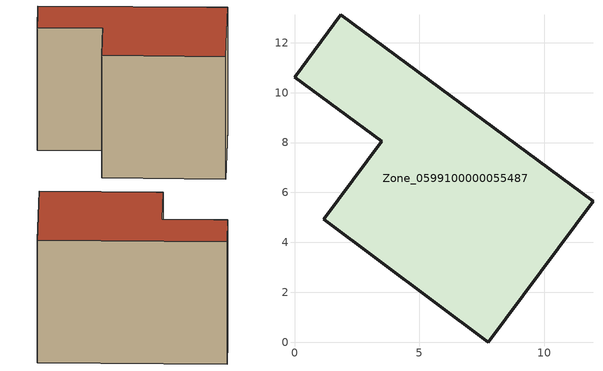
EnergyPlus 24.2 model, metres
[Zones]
Zone_0599100000055487
 floor ground (C_G): 0,10.61 1.85,13.12 11.96,5.65 7.76,0 1.18,4.93 3.5,8.06 z0
 wall outside (C_F): 7.76,0 11.96,5.65 1.85,13.12 0,10.61 3.5,8.06 1.18,4.93 7.76,0 z0:9.16
 roof outside (C_R): 1.85,13.12 0,10.61 3.5,8.06 1.18,4.93 7.76,0 11.96,5.65 z9.16
[BUILDING]
Pand.0599100000055487: North Axis=0; Terrain=City; Loads Convergence Tolerance Value=0.04; Temperature Convergence Tolerance Value=0.4; Solar Distribution=FullExterior; Maximum Number of Warmup Days=25; Minimum Number of Warmup Days=1
[Site:Location]
Rotterdam.The.Hague.AP_ZH_NLD Design_Conditions: Latitude=51.96; Longitude=4.45; Time Zone=1; Elevation=-4.5
[SITE:GROUNDTEMPERATURE:BUILDINGSURFACE]
18, 18, 18, 18, 18, 18, 18, 18, 18, 18, 18, 18
[MATERIAL] Thermal Absorptance=0.9; Solar Absorptance=0.7; Visible Absorptance=0.7
Name | Roughness | Thickness | Conductivity | Density | Specific Heat
G.TI.1975-1991 | MediumSmooth | 0.15 | 0.288461 | 540 | 1210
F.TI.1975-1991 | Rough | 0.3 | 0.230769 | 1920 | 840
R.TI.1975-1991 | MediumRough | 0.2 | 0.153846 | 1500 | 1000
[CONSTRUCTION]
C_G: G.TI.1975-1991
C_F: F.TI.1975-1991
C_R: R.TI.1975-1991
[ZONE]
Zone_0599100000055487: Type=1; Multiplier=1; Ceiling Height=Autocalculate; Volume=Autocalculate; Floor Area=autocalculate; Part of Total Floor Area=Yes
[ZONEINFILTRATION:DESIGNFLOWRATE]
Infil_Zone_0599100000055487: Zone or ZoneList or Space or SpaceList=Zone_0599100000055487; Schedule=AlwaysOn; Design Flow Rate Calculation Method=Flow/Area; Flow Rate per Floor Area=0.003; Constant Term Coefficient=1; Temperature Term Coefficient=0; Velocity Term Coefficient=0; Velocity Squared Term Coefficient=0
[HVACTEMPLATE:ZONE:IDEALLOADSAIRSYSTEM]
Zone_0599100000055487: Maximum Heating Supply Air Temperature=50; Minimum Cooling Supply Air Temperature=13; Maximum Heating Supply Air Humidity Ratio=0.0156; Minimum Cooling Supply Air Humidity Ratio=0.0077; Heating Limit=NoLimit; Cooling Limit=NoLimit; Dehumidification Control Type=ConstantSensibleHeatRatio; Cooling Sensible Heat Ratio=0.7; Dehumidification Setpoint=60; Humidification Control Type=None; Humidification Setpoint=30; Outdoor Air Method=None; Outdoor Air Flow Rate per Person=0.00944; Outdoor Air Flow Rate per Zone Floor Area=0; Outdoor Air Flow Rate per Zone=0; Demand Controlled Ventilation Type=None; Outdoor Air Economizer Type=NoEconomizer; Heat Recovery Type=None; Sensible Heat Recovery Effectiveness=0.7; Latent Heat Recovery Effectiveness=0.65
[ZONECONTROL:THERMOSTAT]
ThermostatControl_Zone_0599100000055487: Zone or ZoneList=Zone_0599100000055487; Control Type Schedule=DualSetpointControlType; Control 1=Thermostat_Zone_0599100000055487; Temperature Difference Between Cutout And Setpoint=0
[THERMOSTATSETPOINT:DUALSETPOINT]
Thermostat_Zone_0599100000055487: Heating Setpoint Temperature Schedule=HeatingSetpoint_Zone_0599100000055487; Cooling Setpoint Temperature Schedule=CoolingSetpoint_Zone_0599100000055487
[SCHEDULE:COMPACT]
HeatingSetpoint_Zone_0599100000055487: Through: 12/31, For: AllDays, Until: 24:00, 21
CoolingSetpoint_Zone_0599100000055487: Through: 12/31, For: AllDays, Until: 24:00, 24
DualSetpointControlType: Through: 12/31, For: AllDays, Until: 24:00, 4
AlwaysOn: Through: 12/31, For: AllDays, Until: 24:00, 1
